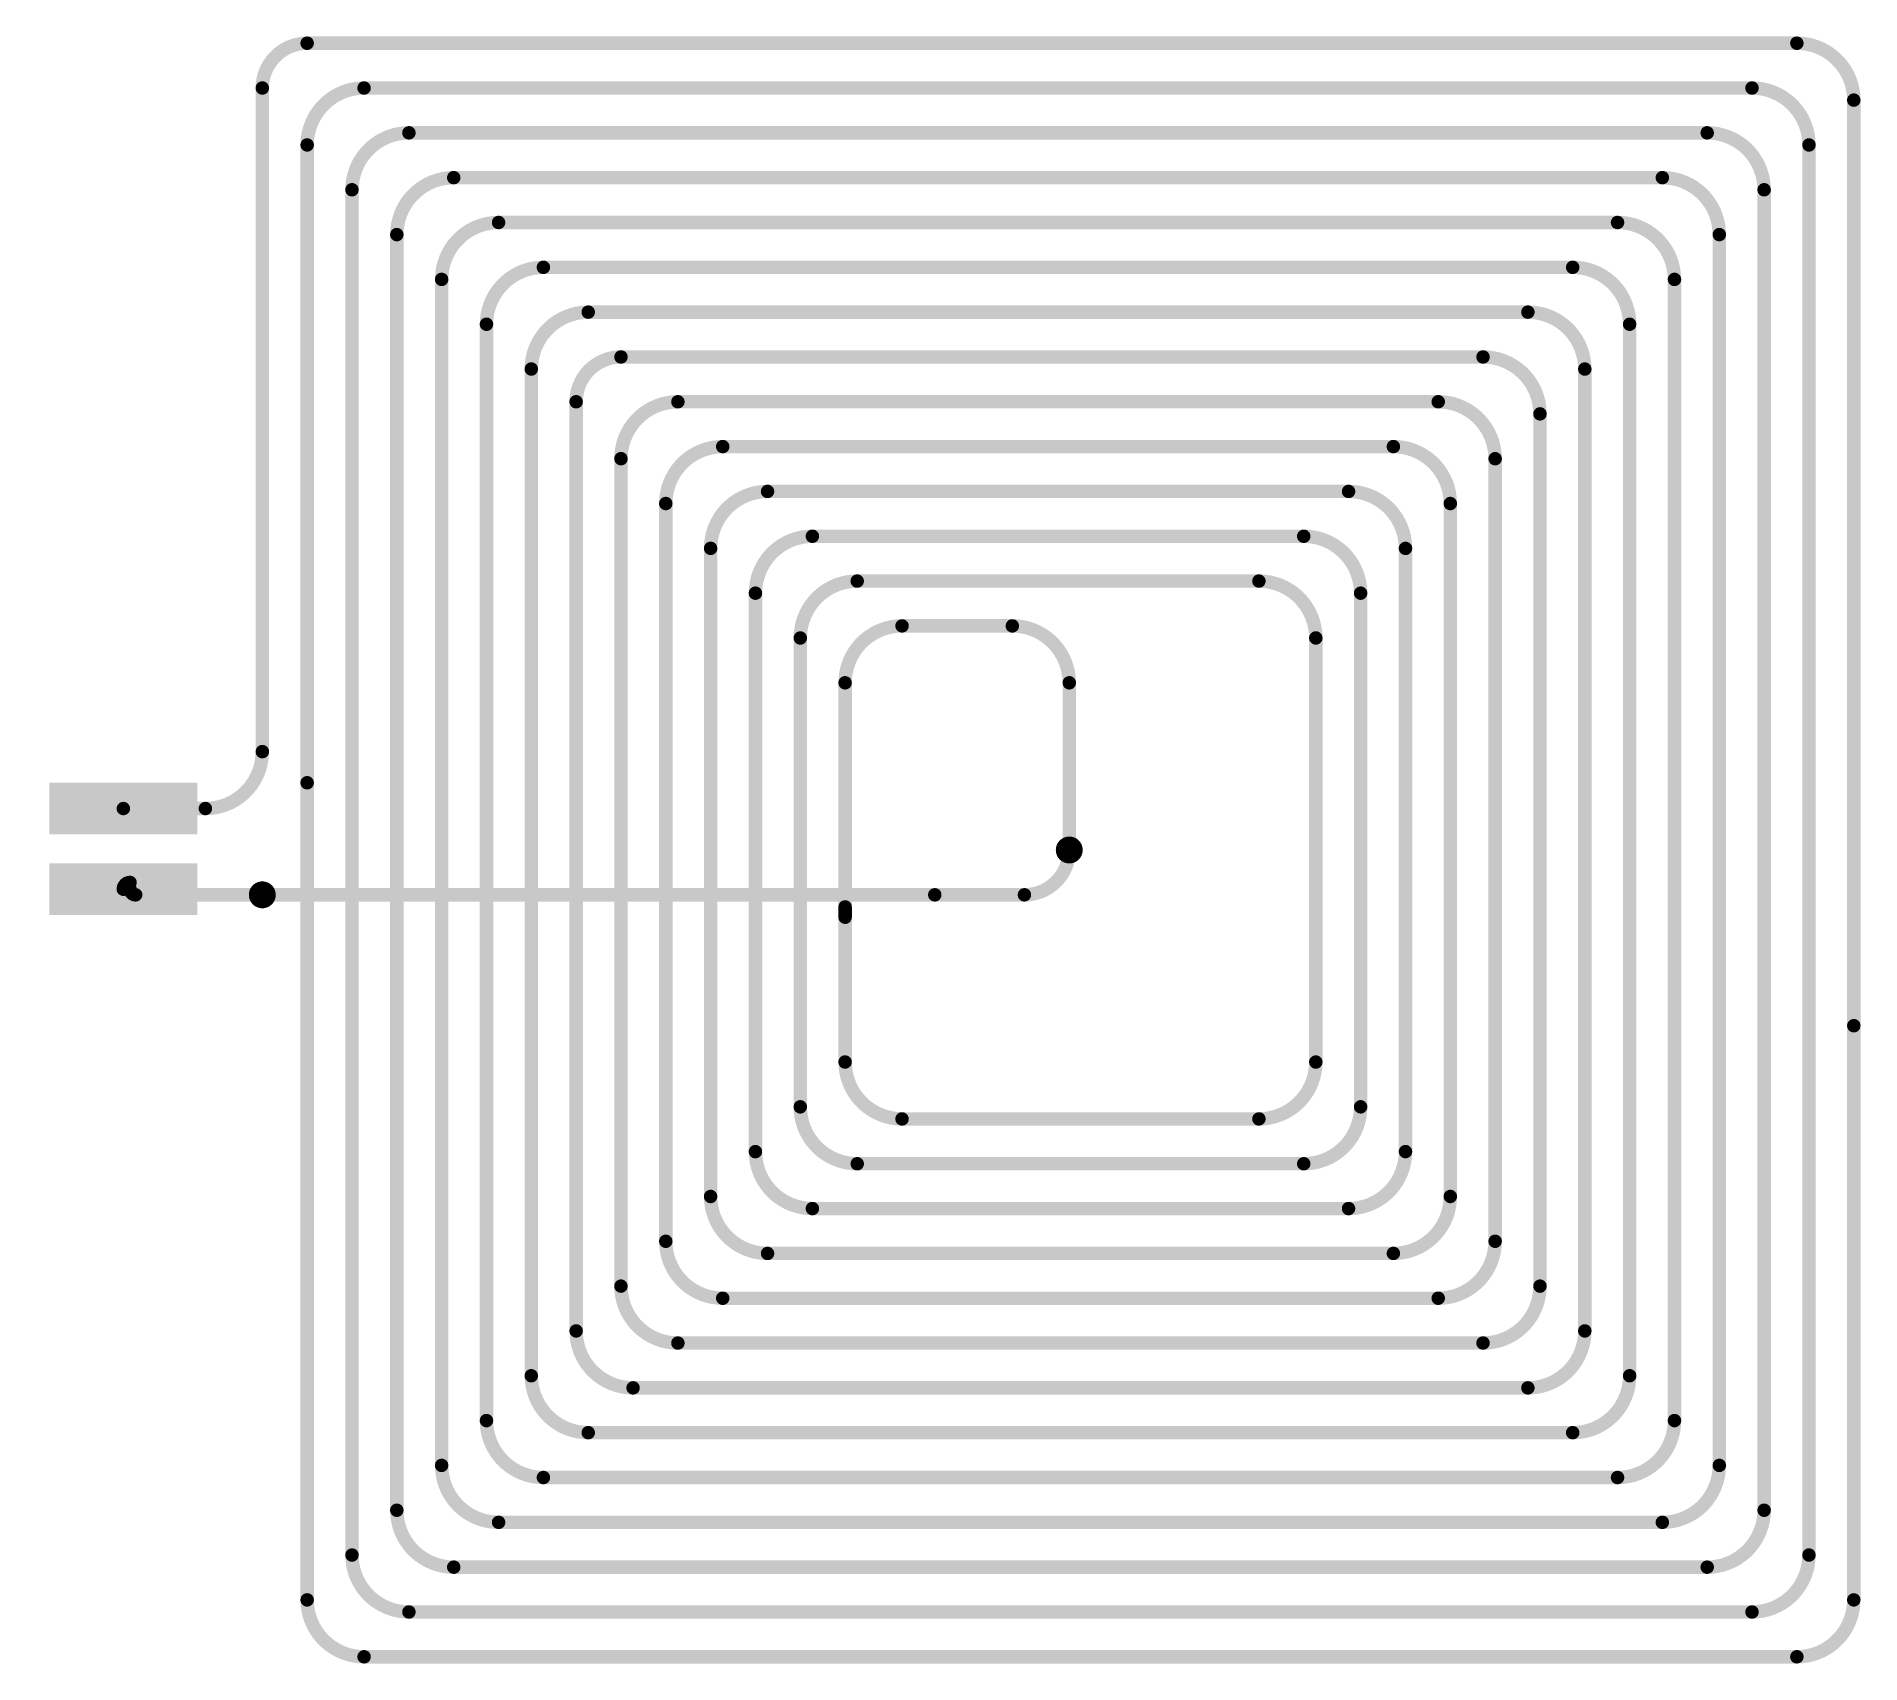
# Model space of a CAD drawing. Header units: inches. Extents: x 79.1 to 119.8, y 56.8 to 93.1.
import ezdxf

# ---------------------------------------------------------------- set-up
doc = ezdxf.new("R2010")
doc.units = ezdxf.units.IN
doc.layers.add('Bottom Layer', color=5, linetype='Continuous')
doc.layers.add('Top Layer', color=1, linetype='Continuous')

msp = doc.modelspace()

# ---------------------------------------------------------------- linework, layer by layer
at = {"layer": 'Bottom Layer', "const_width": 0.15}
for points in [[(101.918, 74.978, 1), (102.368, 74.978, 1)], [(102.068, 74.978, 1), (102.218, 74.978, 1)], [(83.918, 73.978, 1), (84.368, 73.978, 1)], [(84.068, 73.978, 1), (84.218, 73.978, 1)], [(99.068, 73.978, 1), (99.218, 73.978, 1)], [(99.068, 73.978, 1), (99.218, 73.978, 1)], [(101.068, 73.978, 1), (101.218, 73.978, 1)], [(101.068, 73.978, 1), (101.218, 73.978, 1)]]:
    msp.add_lwpolyline(points, format="xyb", close=True, dxfattribs=at)
at = {"layer": 'Bottom Layer', "const_width": 0.3}
msp.add_lwpolyline([(102.143, 74.978, -0.414214), (101.143, 73.978)], format="xyb", dxfattribs=at)
for points in [[(84.143, 73.978), (99.143, 73.978)], [(99.143, 73.978), (101.143, 73.978)]]:
    msp.add_lwpolyline(points, dxfattribs=at)
at = {"layer": 'Top Layer', "const_width": 0.3}
for points in [[(84.143, 91.978, -0.414214), (85.143, 92.978)], [(118.373, 92.978, -0.414214), (119.643, 91.708)], [(85.143, 90.708, -0.414214), (86.413, 91.978)], [(117.373, 91.978, -0.414214), (118.643, 90.708)], [(86.143, 89.708, -0.414214), (87.413, 90.978)], [(116.373, 90.978, -0.414214), (117.643, 89.708)], [(87.143, 88.708, -0.414214), (88.413, 89.978)], [(115.373, 89.978, -0.414214), (116.643, 88.708)], [(88.143, 87.708, -0.414214), (89.413, 88.978)], [(114.373, 88.978, -0.414214), (115.643, 87.708)], [(89.143, 86.708, -0.414214), (90.413, 87.978)], [(113.373, 87.978, -0.414214), (114.643, 86.708)], [(90.143, 85.708, -0.414214), (91.413, 86.978)], [(112.373, 86.978, -0.414214), (113.643, 85.708)], [(91.143, 84.978, -0.414214), (92.143, 85.978)], [(111.373, 85.978, -0.414214), (112.643, 84.708)], [(92.143, 83.708, -0.414214), (93.413, 84.978)], [(110.373, 84.978, -0.414214), (111.643, 83.708)], [(93.143, 82.708, -0.414214), (94.413, 83.978)], [(109.373, 83.978, -0.414214), (110.643, 82.708)], [(94.143, 81.708, -0.414214), (95.413, 82.978)], [(108.373, 82.978, -0.414214), (109.643, 81.708)], [(95.143, 80.708, -0.414214), (96.413, 81.978)], [(107.373, 81.978, -0.414214), (108.643, 80.708)], [(96.143, 79.708, -0.414214), (97.413, 80.978)], [(106.373, 80.978, -0.414214), (107.643, 79.708)], [(97.143, 78.708, -0.414214), (98.413, 79.978)], [(100.873, 79.978, -0.414214), (102.143, 78.708)], [(84.143, 77.173, -0.414214), (82.873, 75.903)], [(81.043, 74.103, -0.414214), (81.193, 74.253)], [(81.318, 73.978, -0.414214), (81.193, 74.103)], [(98.413, 68.978, -0.414214), (97.143, 70.248)], [(107.643, 70.248, -0.414214), (106.373, 68.978)], [(97.413, 67.978, -0.414214), (96.143, 69.248)], [(108.643, 69.248, -0.414214), (107.373, 67.978)], [(96.413, 66.978, -0.414214), (95.143, 68.248)], [(109.643, 68.248, -0.414214), (108.373, 66.978)], [(95.413, 65.978, -0.414214), (94.143, 67.248)], [(110.643, 67.248, -0.414214), (109.373, 65.978)], [(94.413, 64.978, -0.414214), (93.143, 66.248)], [(111.643, 66.248, -0.414214), (110.373, 64.978)], [(93.413, 63.978, -0.414214), (92.143, 65.248)], [(112.643, 65.248, -0.414214), (111.373, 63.978)], [(92.413, 62.978, -0.414214), (91.143, 64.248)], [(113.643, 64.248, -0.414214), (112.373, 62.978)], [(91.413, 61.978, -0.414214), (90.143, 63.248)], [(114.643, 63.248, -0.414214), (113.373, 61.978)], [(90.413, 60.978, -0.414214), (89.143, 62.248)], [(115.643, 62.248, -0.414214), (114.373, 60.978)], [(89.413, 59.978, -0.414214), (88.143, 61.248)], [(116.643, 61.248, -0.414214), (115.373, 59.978)], [(88.413, 58.978, -0.414214), (87.143, 60.248)], [(117.643, 60.248, -0.414214), (116.373, 58.978)], [(87.413, 57.978, -0.414214), (86.143, 59.248)], [(118.643, 59.248, -0.414214), (117.373, 57.978)], [(86.413, 56.978, -0.414214), (85.143, 58.248)], [(119.643, 58.248, -0.414214), (118.373, 56.978)]]:
    msp.add_lwpolyline(points, format="xyb", dxfattribs=at)
at = {"layer": 'Top Layer'}
for points, const_width in [([(85.143, 92.978), (118.373, 92.978)], 0.3), ([(84.143, 77.173), (84.143, 91.978)], 0.3), ([(86.413, 91.978), (117.373, 91.978)], 0.3), ([(119.643, 71.058), (119.643, 91.708)], 0.3), ([(85.143, 76.478), (85.143, 90.708)], 0.3), ([(87.413, 90.978), (116.373, 90.978)], 0.3), ([(118.643, 59.248), (118.643, 90.708)], 0.3), ([(88.413, 89.978), (115.373, 89.978)], 0.3), ([(86.143, 59.248), (86.143, 89.708)], 0.3), ([(117.643, 60.248), (117.643, 89.708)], 0.3), ([(89.413, 88.978), (114.373, 88.978)], 0.3), ([(87.143, 60.248), (87.143, 88.708)], 0.3), ([(116.643, 61.248), (116.643, 88.708)], 0.3), ([(90.413, 87.978), (113.373, 87.978)], 0.3), ([(88.143, 61.248), (88.143, 87.708)], 0.3), ([(115.643, 62.248), (115.643, 87.708)], 0.3), ([(91.413, 86.978), (112.373, 86.978)], 0.3), ([(89.143, 62.248), (89.143, 86.708)], 0.3), ([(114.643, 63.248), (114.643, 86.708)], 0.3), ([(90.143, 63.248), (90.143, 85.708)], 0.3), ([(92.143, 85.978), (111.373, 85.978)], 0.3), ([(113.643, 64.248), (113.643, 85.708)], 0.3), ([(91.143, 64.248), (91.143, 84.978)], 0.3), ([(93.413, 84.978), (110.373, 84.978)], 0.3), ([(112.643, 65.248), (112.643, 84.708)], 0.3), ([(92.143, 65.248), (92.143, 83.708)], 0.3), ([(94.413, 83.978), (109.373, 83.978)], 0.3), ([(111.643, 66.248), (111.643, 83.708)], 0.3), ([(95.413, 82.978), (108.373, 82.978)], 0.3), ([(93.143, 66.248), (93.143, 82.708)], 0.3), ([(110.643, 67.248), (110.643, 82.708)], 0.3), ([(94.143, 67.248), (94.143, 81.708)], 0.3), ([(96.413, 81.978), (107.373, 81.978)], 0.3), ([(109.643, 68.248), (109.643, 81.708)], 0.3), ([(97.413, 80.978), (106.373, 80.978)], 0.3), ([(95.143, 68.248), (95.143, 80.708)], 0.3), ([(108.643, 69.248), (108.643, 80.708)], 0.3), ([(96.143, 69.248), (96.143, 79.708)], 0.3), ([(98.413, 79.978), (100.873, 79.978)], 0.3), ([(107.643, 70.248), (107.643, 79.708)], 0.3), ([(97.143, 73.708), (97.143, 78.708)], 0.3), ([(102.143, 74.978), (102.143, 78.708)], 0.3), ([(80.218, 76.478), (80.218, 75.328)], 1.65), ([(81.868, 76.478), (81.868, 75.328)], 1.65), ([(85.143, 58.248), (85.143, 76.478)], 0.3), ([(79.393, 76.191), (82.693, 76.191)], 0.575), ([(79.393, 75.616), (82.693, 75.616)], 0.575), ([(81.043, 75.903), (82.873, 75.903)], 0.3), ([(80.218, 74.678), (80.218, 73.528)], 1.65), ([(81.868, 74.678), (81.868, 73.528)], 1.65), ([(79.393, 74.39), (82.693, 74.39)], 0.575), ([(79.393, 73.815), (82.693, 73.815)], 0.575), ([(81.318, 73.978), (84.143, 73.978)], 0.3), ([(97.143, 73.478), (97.143, 73.708)], 0.3), ([(97.143, 70.248), (97.143, 73.478)], 0.3), ([(119.643, 58.248), (119.643, 71.058)], 0.3), ([(98.413, 68.978), (106.373, 68.978)], 0.3), ([(97.413, 67.978), (107.373, 67.978)], 0.3), ([(96.413, 66.978), (108.373, 66.978)], 0.3), ([(95.413, 65.978), (109.373, 65.978)], 0.3), ([(94.413, 64.978), (110.373, 64.978)], 0.3), ([(93.413, 63.978), (111.373, 63.978)], 0.3), ([(92.413, 62.978), (112.373, 62.978)], 0.3), ([(91.413, 61.978), (113.373, 61.978)], 0.3), ([(90.413, 60.978), (114.373, 60.978)], 0.3), ([(89.413, 59.978), (115.373, 59.978)], 0.3), ([(88.413, 58.978), (116.373, 58.978)], 0.3), ([(87.413, 57.978), (117.373, 57.978)], 0.3), ([(86.413, 56.978), (118.373, 56.978)], 0.3)]:
    msp.add_lwpolyline(points, dxfattribs=dict(at, const_width=const_width))
for points, const_width in [([(85.068, 92.978, 1), (85.218, 92.978, 1)], 0.15), ([(85.068, 92.978, 1), (85.218, 92.978, 1)], 0.15), ([(118.298, 92.978, 1), (118.448, 92.978, 1)], 0.15), ([(118.298, 92.978, 1), (118.448, 92.978, 1)], 0.15), ([(84.068, 91.978, 1), (84.218, 91.978, 1)], 0.15), ([(84.068, 91.978, 1), (84.218, 91.978, 1)], 0.15), ([(86.338, 91.978, 1), (86.488, 91.978, 1)], 0.15), ([(86.338, 91.978, 1), (86.488, 91.978, 1)], 0.15), ([(117.298, 91.978, 1), (117.448, 91.978, 1)], 0.15), ([(117.298, 91.978, 1), (117.448, 91.978, 1)], 0.15), ([(119.568, 91.708, 1), (119.718, 91.708, 1)], 0.15), ([(119.568, 91.708, 1), (119.718, 91.708, 1)], 0.15), ([(85.068, 90.708, 1), (85.218, 90.708, 1)], 0.15), ([(85.068, 90.708, 1), (85.218, 90.708, 1)], 0.15), ([(87.338, 90.978, 1), (87.488, 90.978, 1)], 0.15), ([(87.338, 90.978, 1), (87.488, 90.978, 1)], 0.15), ([(116.298, 90.978, 1), (116.448, 90.978, 1)], 0.15), ([(116.298, 90.978, 1), (116.448, 90.978, 1)], 0.15), ([(118.568, 90.708, 1), (118.718, 90.708, 1)], 0.15), ([(118.568, 90.708, 1), (118.718, 90.708, 1)], 0.15), ([(88.338, 89.978, 1), (88.488, 89.978, 1)], 0.15), ([(88.338, 89.978, 1), (88.488, 89.978, 1)], 0.15), ([(115.298, 89.978, 1), (115.448, 89.978, 1)], 0.15), ([(115.298, 89.978, 1), (115.448, 89.978, 1)], 0.15), ([(86.068, 89.708, 1), (86.218, 89.708, 1)], 0.15), ([(86.068, 89.708, 1), (86.218, 89.708, 1)], 0.15), ([(117.568, 89.708, 1), (117.718, 89.708, 1)], 0.15), ([(117.568, 89.708, 1), (117.718, 89.708, 1)], 0.15), ([(89.338, 88.978, 1), (89.488, 88.978, 1)], 0.15), ([(89.338, 88.978, 1), (89.488, 88.978, 1)], 0.15), ([(114.298, 88.978, 1), (114.448, 88.978, 1)], 0.15), ([(114.298, 88.978, 1), (114.448, 88.978, 1)], 0.15), ([(87.068, 88.708, 1), (87.218, 88.708, 1)], 0.15), ([(87.068, 88.708, 1), (87.218, 88.708, 1)], 0.15), ([(116.568, 88.708, 1), (116.718, 88.708, 1)], 0.15), ([(116.568, 88.708, 1), (116.718, 88.708, 1)], 0.15), ([(90.338, 87.978, 1), (90.488, 87.978, 1)], 0.15), ([(90.338, 87.978, 1), (90.488, 87.978, 1)], 0.15), ([(113.298, 87.978, 1), (113.448, 87.978, 1)], 0.15), ([(113.298, 87.978, 1), (113.448, 87.978, 1)], 0.15), ([(88.068, 87.708, 1), (88.218, 87.708, 1)], 0.15), ([(88.068, 87.708, 1), (88.218, 87.708, 1)], 0.15), ([(115.568, 87.708, 1), (115.718, 87.708, 1)], 0.15), ([(115.568, 87.708, 1), (115.718, 87.708, 1)], 0.15), ([(91.338, 86.978, 1), (91.488, 86.978, 1)], 0.15), ([(91.338, 86.978, 1), (91.488, 86.978, 1)], 0.15), ([(112.298, 86.978, 1), (112.448, 86.978, 1)], 0.15), ([(112.298, 86.978, 1), (112.448, 86.978, 1)], 0.15), ([(89.068, 86.708, 1), (89.218, 86.708, 1)], 0.15), ([(89.068, 86.708, 1), (89.218, 86.708, 1)], 0.15), ([(114.568, 86.708, 1), (114.718, 86.708, 1)], 0.15), ([(114.568, 86.708, 1), (114.718, 86.708, 1)], 0.15), ([(90.068, 85.708, 1), (90.218, 85.708, 1)], 0.15), ([(90.068, 85.708, 1), (90.218, 85.708, 1)], 0.15), ([(92.068, 85.978, 1), (92.218, 85.978, 1)], 0.15), ([(92.068, 85.978, 1), (92.218, 85.978, 1)], 0.15), ([(111.298, 85.978, 1), (111.448, 85.978, 1)], 0.15), ([(111.298, 85.978, 1), (111.448, 85.978, 1)], 0.15), ([(113.568, 85.708, 1), (113.718, 85.708, 1)], 0.15), ([(113.568, 85.708, 1), (113.718, 85.708, 1)], 0.15), ([(91.068, 84.978, 1), (91.218, 84.978, 1)], 0.15), ([(91.068, 84.978, 1), (91.218, 84.978, 1)], 0.15), ([(93.338, 84.978, 1), (93.488, 84.978, 1)], 0.15), ([(93.338, 84.978, 1), (93.488, 84.978, 1)], 0.15), ([(110.298, 84.978, 1), (110.448, 84.978, 1)], 0.15), ([(110.298, 84.978, 1), (110.448, 84.978, 1)], 0.15), ([(112.568, 84.708, 1), (112.718, 84.708, 1)], 0.15), ([(112.568, 84.708, 1), (112.718, 84.708, 1)], 0.15), ([(92.068, 83.708, 1), (92.218, 83.708, 1)], 0.15), ([(92.068, 83.708, 1), (92.218, 83.708, 1)], 0.15), ([(94.338, 83.978, 1), (94.488, 83.978, 1)], 0.15), ([(94.338, 83.978, 1), (94.488, 83.978, 1)], 0.15), ([(109.298, 83.978, 1), (109.448, 83.978, 1)], 0.15), ([(109.298, 83.978, 1), (109.448, 83.978, 1)], 0.15), ([(111.568, 83.708, 1), (111.718, 83.708, 1)], 0.15), ([(111.568, 83.708, 1), (111.718, 83.708, 1)], 0.15), ([(95.338, 82.978, 1), (95.488, 82.978, 1)], 0.15), ([(95.338, 82.978, 1), (95.488, 82.978, 1)], 0.15), ([(108.298, 82.978, 1), (108.448, 82.978, 1)], 0.15), ([(108.298, 82.978, 1), (108.448, 82.978, 1)], 0.15), ([(93.068, 82.708, 1), (93.218, 82.708, 1)], 0.15), ([(93.068, 82.708, 1), (93.218, 82.708, 1)], 0.15), ([(110.568, 82.708, 1), (110.718, 82.708, 1)], 0.15), ([(110.568, 82.708, 1), (110.718, 82.708, 1)], 0.15), ([(94.068, 81.708, 1), (94.218, 81.708, 1)], 0.15), ([(94.068, 81.708, 1), (94.218, 81.708, 1)], 0.15), ([(96.338, 81.978, 1), (96.488, 81.978, 1)], 0.15), ([(96.338, 81.978, 1), (96.488, 81.978, 1)], 0.15), ([(107.298, 81.978, 1), (107.448, 81.978, 1)], 0.15), ([(107.298, 81.978, 1), (107.448, 81.978, 1)], 0.15), ([(109.568, 81.708, 1), (109.718, 81.708, 1)], 0.15), ([(109.568, 81.708, 1), (109.718, 81.708, 1)], 0.15), ([(97.338, 80.978, 1), (97.488, 80.978, 1)], 0.15), ([(97.338, 80.978, 1), (97.488, 80.978, 1)], 0.15), ([(106.298, 80.978, 1), (106.448, 80.978, 1)], 0.15), ([(106.298, 80.978, 1), (106.448, 80.978, 1)], 0.15), ([(95.068, 80.708, 1), (95.218, 80.708, 1)], 0.15), ([(95.068, 80.708, 1), (95.218, 80.708, 1)], 0.15), ([(108.568, 80.708, 1), (108.718, 80.708, 1)], 0.15), ([(108.568, 80.708, 1), (108.718, 80.708, 1)], 0.15), ([(96.068, 79.708, 1), (96.218, 79.708, 1)], 0.15), ([(96.068, 79.708, 1), (96.218, 79.708, 1)], 0.15), ([(98.338, 79.978, 1), (98.488, 79.978, 1)], 0.15), ([(98.338, 79.978, 1), (98.488, 79.978, 1)], 0.15), ([(100.798, 79.978, 1), (100.948, 79.978, 1)], 0.15), ([(100.798, 79.978, 1), (100.948, 79.978, 1)], 0.15), ([(107.568, 79.708, 1), (107.718, 79.708, 1)], 0.15), ([(107.568, 79.708, 1), (107.718, 79.708, 1)], 0.15), ([(97.068, 78.708, 1), (97.218, 78.708, 1)], 0.15), ([(97.068, 78.708, 1), (97.218, 78.708, 1)], 0.15), ([(102.068, 78.708, 1), (102.218, 78.708, 1)], 0.15), ([(102.068, 78.708, 1), (102.218, 78.708, 1)], 0.15), ([(84.068, 77.173, 1), (84.218, 77.173, 1)], 0.15), ([(84.068, 77.173, 1), (84.218, 77.173, 1)], 0.15), ([(85.068, 76.478, 1), (85.218, 76.478, 1)], 0.15), ([(85.068, 76.478, 1), (85.218, 76.478, 1)], 0.15), ([(80.756, 75.903, 1), (81.331, 75.903, 1)], 0.575), ([(80.968, 75.903, 1), (81.118, 75.903, 1)], 0.15), ([(82.798, 75.903, 1), (82.948, 75.903, 1)], 0.15), ([(82.798, 75.903, 1), (82.948, 75.903, 1)], 0.15), ([(101.918, 74.978, 1), (102.368, 74.978, 1)], 0.15), ([(102.068, 74.978, 1), (102.218, 74.978, 1)], 0.15), ([(80.756, 74.103, 1), (81.331, 74.103, 1)], 0.575), ([(80.968, 74.103, 1), (81.118, 74.103, 1)], 0.15), ([(81.118, 74.253, 1), (81.268, 74.253, 1)], 0.15), ([(81.118, 74.103, 1), (81.268, 74.103, 1)], 0.15), ([(81.243, 73.978, 1), (81.393, 73.978, 1)], 0.15), ([(81.243, 73.978, 1), (81.393, 73.978, 1)], 0.15), ([(83.918, 73.978, 1), (84.368, 73.978, 1)], 0.15), ([(84.068, 73.978, 1), (84.218, 73.978, 1)], 0.15), ([(97.068, 73.708, 1), (97.218, 73.708, 1)], 0.15), ([(97.068, 73.708, 1), (97.218, 73.708, 1)], 0.15), ([(97.068, 73.478, 1), (97.218, 73.478, 1)], 0.15), ([(97.068, 73.478, 1), (97.218, 73.478, 1)], 0.15), ([(119.568, 71.058, 1), (119.718, 71.058, 1)], 0.15), ([(119.568, 71.058, 1), (119.718, 71.058, 1)], 0.15), ([(97.068, 70.248, 1), (97.218, 70.248, 1)], 0.15), ([(97.068, 70.248, 1), (97.218, 70.248, 1)], 0.15), ([(107.568, 70.248, 1), (107.718, 70.248, 1)], 0.15), ([(107.568, 70.248, 1), (107.718, 70.248, 1)], 0.15), ([(96.068, 69.248, 1), (96.218, 69.248, 1)], 0.15), ([(96.068, 69.248, 1), (96.218, 69.248, 1)], 0.15), ([(108.568, 69.248, 1), (108.718, 69.248, 1)], 0.15), ([(108.568, 69.248, 1), (108.718, 69.248, 1)], 0.15), ([(98.338, 68.978, 1), (98.488, 68.978, 1)], 0.15), ([(98.338, 68.978, 1), (98.488, 68.978, 1)], 0.15), ([(106.298, 68.978, 1), (106.448, 68.978, 1)], 0.15), ([(106.298, 68.978, 1), (106.448, 68.978, 1)], 0.15), ([(95.068, 68.248, 1), (95.218, 68.248, 1)], 0.15), ([(95.068, 68.248, 1), (95.218, 68.248, 1)], 0.15), ([(109.568, 68.248, 1), (109.718, 68.248, 1)], 0.15), ([(109.568, 68.248, 1), (109.718, 68.248, 1)], 0.15), ([(97.338, 67.978, 1), (97.488, 67.978, 1)], 0.15), ([(97.338, 67.978, 1), (97.488, 67.978, 1)], 0.15), ([(107.298, 67.978, 1), (107.448, 67.978, 1)], 0.15), ([(107.298, 67.978, 1), (107.448, 67.978, 1)], 0.15), ([(94.068, 67.248, 1), (94.218, 67.248, 1)], 0.15), ([(94.068, 67.248, 1), (94.218, 67.248, 1)], 0.15), ([(110.568, 67.248, 1), (110.718, 67.248, 1)], 0.15), ([(110.568, 67.248, 1), (110.718, 67.248, 1)], 0.15), ([(96.338, 66.978, 1), (96.488, 66.978, 1)], 0.15), ([(96.338, 66.978, 1), (96.488, 66.978, 1)], 0.15), ([(108.298, 66.978, 1), (108.448, 66.978, 1)], 0.15), ([(108.298, 66.978, 1), (108.448, 66.978, 1)], 0.15), ([(93.068, 66.248, 1), (93.218, 66.248, 1)], 0.15), ([(93.068, 66.248, 1), (93.218, 66.248, 1)], 0.15), ([(111.568, 66.248, 1), (111.718, 66.248, 1)], 0.15), ([(111.568, 66.248, 1), (111.718, 66.248, 1)], 0.15), ([(95.338, 65.978, 1), (95.488, 65.978, 1)], 0.15), ([(95.338, 65.978, 1), (95.488, 65.978, 1)], 0.15), ([(109.298, 65.978, 1), (109.448, 65.978, 1)], 0.15), ([(109.298, 65.978, 1), (109.448, 65.978, 1)], 0.15), ([(92.068, 65.248, 1), (92.218, 65.248, 1)], 0.15), ([(92.068, 65.248, 1), (92.218, 65.248, 1)], 0.15), ([(94.338, 64.978, 1), (94.488, 64.978, 1)], 0.15), ([(94.338, 64.978, 1), (94.488, 64.978, 1)], 0.15), ([(110.298, 64.978, 1), (110.448, 64.978, 1)], 0.15), ([(110.298, 64.978, 1), (110.448, 64.978, 1)], 0.15), ([(112.568, 65.248, 1), (112.718, 65.248, 1)], 0.15), ([(112.568, 65.248, 1), (112.718, 65.248, 1)], 0.15), ([(91.068, 64.248, 1), (91.218, 64.248, 1)], 0.15), ([(91.068, 64.248, 1), (91.218, 64.248, 1)], 0.15), ([(113.568, 64.248, 1), (113.718, 64.248, 1)], 0.15), ([(113.568, 64.248, 1), (113.718, 64.248, 1)], 0.15), ([(93.338, 63.978, 1), (93.488, 63.978, 1)], 0.15), ([(93.338, 63.978, 1), (93.488, 63.978, 1)], 0.15), ([(111.298, 63.978, 1), (111.448, 63.978, 1)], 0.15), ([(111.298, 63.978, 1), (111.448, 63.978, 1)], 0.15), ([(90.068, 63.248, 1), (90.218, 63.248, 1)], 0.15), ([(90.068, 63.248, 1), (90.218, 63.248, 1)], 0.15), ([(92.338, 62.978, 1), (92.488, 62.978, 1)], 0.15), ([(92.338, 62.978, 1), (92.488, 62.978, 1)], 0.15), ([(112.298, 62.978, 1), (112.448, 62.978, 1)], 0.15), ([(112.298, 62.978, 1), (112.448, 62.978, 1)], 0.15), ([(114.568, 63.248, 1), (114.718, 63.248, 1)], 0.15), ([(114.568, 63.248, 1), (114.718, 63.248, 1)], 0.15), ([(89.068, 62.248, 1), (89.218, 62.248, 1)], 0.15), ([(89.068, 62.248, 1), (89.218, 62.248, 1)], 0.15), ([(115.568, 62.248, 1), (115.718, 62.248, 1)], 0.15), ([(115.568, 62.248, 1), (115.718, 62.248, 1)], 0.15), ([(91.338, 61.978, 1), (91.488, 61.978, 1)], 0.15), ([(91.338, 61.978, 1), (91.488, 61.978, 1)], 0.15), ([(113.298, 61.978, 1), (113.448, 61.978, 1)], 0.15), ([(113.298, 61.978, 1), (113.448, 61.978, 1)], 0.15), ([(88.068, 61.248, 1), (88.218, 61.248, 1)], 0.15), ([(88.068, 61.248, 1), (88.218, 61.248, 1)], 0.15), ([(90.338, 60.978, 1), (90.488, 60.978, 1)], 0.15), ([(90.338, 60.978, 1), (90.488, 60.978, 1)], 0.15), ([(114.298, 60.978, 1), (114.448, 60.978, 1)], 0.15), ([(114.298, 60.978, 1), (114.448, 60.978, 1)], 0.15), ([(116.568, 61.248, 1), (116.718, 61.248, 1)], 0.15), ([(116.568, 61.248, 1), (116.718, 61.248, 1)], 0.15), ([(87.068, 60.248, 1), (87.218, 60.248, 1)], 0.15), ([(87.068, 60.248, 1), (87.218, 60.248, 1)], 0.15), ([(117.568, 60.248, 1), (117.718, 60.248, 1)], 0.15), ([(117.568, 60.248, 1), (117.718, 60.248, 1)], 0.15), ([(89.338, 59.978, 1), (89.488, 59.978, 1)], 0.15), ([(89.338, 59.978, 1), (89.488, 59.978, 1)], 0.15), ([(115.298, 59.978, 1), (115.448, 59.978, 1)], 0.15), ([(115.298, 59.978, 1), (115.448, 59.978, 1)], 0.15), ([(86.068, 59.248, 1), (86.218, 59.248, 1)], 0.15), ([(86.068, 59.248, 1), (86.218, 59.248, 1)], 0.15), ([(88.338, 58.978, 1), (88.488, 58.978, 1)], 0.15), ([(88.338, 58.978, 1), (88.488, 58.978, 1)], 0.15), ([(116.298, 58.978, 1), (116.448, 58.978, 1)], 0.15), ([(116.298, 58.978, 1), (116.448, 58.978, 1)], 0.15), ([(118.568, 59.248, 1), (118.718, 59.248, 1)], 0.15), ([(118.568, 59.248, 1), (118.718, 59.248, 1)], 0.15), ([(85.068, 58.248, 1), (85.218, 58.248, 1)], 0.15), ([(85.068, 58.248, 1), (85.218, 58.248, 1)], 0.15), ([(119.568, 58.248, 1), (119.718, 58.248, 1)], 0.15), ([(119.568, 58.248, 1), (119.718, 58.248, 1)], 0.15), ([(87.338, 57.978, 1), (87.488, 57.978, 1)], 0.15), ([(87.338, 57.978, 1), (87.488, 57.978, 1)], 0.15), ([(117.298, 57.978, 1), (117.448, 57.978, 1)], 0.15), ([(117.298, 57.978, 1), (117.448, 57.978, 1)], 0.15), ([(86.338, 56.978, 1), (86.488, 56.978, 1)], 0.15), ([(86.338, 56.978, 1), (86.488, 56.978, 1)], 0.15), ([(118.298, 56.978, 1), (118.448, 56.978, 1)], 0.15), ([(118.298, 56.978, 1), (118.448, 56.978, 1)], 0.15)]:
    msp.add_lwpolyline(points, format="xyb", close=True, dxfattribs=dict(at, const_width=const_width))

doc.saveas('drawing.dxf')
